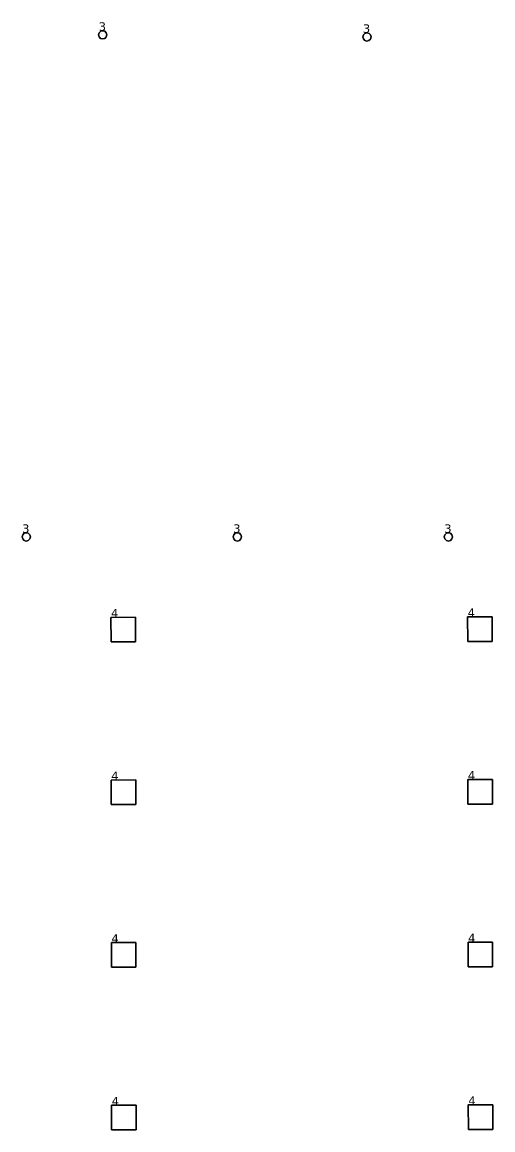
# Model space of a CAD drawing. Header units: inches. Extents: x -3 to 1235, y -1 to 963.
# Drawn here: x 159.87 to 169.95, y 182.37 to 206.08 of the extents above; entities that cross this region are included whole.
import ezdxf

# ---------------------------------------------------------------- set-up
doc = ezdxf.new("R2010")
doc.units = ezdxf.units.IN
doc.header["$MEASUREMENT"] = 0
doc.layers.add('DLX_TERR_LUM', color=7, linetype='Continuous', true_color=0x000000)
doc.layers.add('DLX_TERR_LUMKEY_IDX', color=7, linetype='Continuous', true_color=0x7f7f7f)
doc.styles.add('TableTextStyle', font='')
doc.styles.get('TableTextStyle').set_extended_font_data('VERDANA.TTF')

msp = doc.modelspace()

# ---------------------------------------------------------------- linework, layer by layer
at = {"layer": 'DLX_TERR_LUM'}
for points in [[(161.507, 205.807, 0), (161.519, 205.851, 0)], [(161.519, 205.851, 0), (161.507, 205.807, 0)], [(161.519, 205.851, 0), (161.507, 205.807, 0)], [(161.507, 205.807, 0), (161.519, 205.851, 0)], [(161.518, 205.762, 0), (161.507, 205.807, 0)], [(161.507, 205.807, 0), (161.507, 205.807, 0)], [(161.507, 205.807, 0), (161.518, 205.762, 0)], [(161.507, 205.807, 0), (161.507, 205.807, 0)], [(161.507, 205.807, 0), (161.518, 205.762, 0)], [(161.518, 205.762, 0), (161.507, 205.807, 0)], [(161.518, 205.762, 0), (161.518, 205.762, 0)], [(161.55, 205.73, 0), (161.518, 205.762, 0)], [(161.518, 205.762, 0), (161.518, 205.762, 0)], [(161.518, 205.762, 0), (161.55, 205.73, 0)], [(161.518, 205.762, 0), (161.55, 205.73, 0)], [(161.55, 205.73, 0), (161.518, 205.762, 0)], [(161.519, 205.851, 0), (161.552, 205.883, 0)], [(161.552, 205.883, 0), (161.519, 205.851, 0)], [(161.552, 205.883, 0), (161.519, 205.851, 0)], [(161.519, 205.851, 0), (161.552, 205.883, 0)], [(161.519, 205.851, 0), (161.519, 205.851, 0)], [(161.519, 205.851, 0), (161.519, 205.851, 0)], [(161.552, 205.883, 0), (161.596, 205.894, 0)], [(161.596, 205.894, 0), (161.552, 205.883, 0)], [(161.596, 205.894, 0), (161.552, 205.883, 0)], [(161.552, 205.883, 0), (161.596, 205.894, 0)], [(161.552, 205.883, 0), (161.552, 205.883, 0)], [(161.552, 205.883, 0), (161.552, 205.883, 0)], [(161.596, 205.894, 0), (161.596, 205.894, 0)], [(161.596, 205.894, 0), (161.64, 205.882, 0)], [(161.64, 205.882, 0), (161.596, 205.894, 0)], [(161.596, 205.894, 0), (161.596, 205.894, 0)], [(161.64, 205.882, 0), (161.596, 205.894, 0)], [(161.596, 205.894, 0), (161.64, 205.882, 0)], [(161.671, 205.761, 0), (161.639, 205.729, 0)], [(161.639, 205.729, 0), (161.671, 205.761, 0)], [(161.639, 205.729, 0), (161.671, 205.761, 0)], [(161.671, 205.761, 0), (161.639, 205.729, 0)], [(161.64, 205.882, 0), (161.64, 205.882, 0)], [(161.64, 205.882, 0), (161.672, 205.85, 0)], [(161.672, 205.85, 0), (161.64, 205.882, 0)], [(161.64, 205.882, 0), (161.64, 205.882, 0)], [(161.672, 205.85, 0), (161.64, 205.882, 0)], [(161.64, 205.882, 0), (161.672, 205.85, 0)], [(161.684, 205.805, 0), (161.671, 205.761, 0)], [(161.671, 205.761, 0), (161.684, 205.805, 0)], [(161.671, 205.761, 0), (161.684, 205.805, 0)], [(161.684, 205.805, 0), (161.671, 205.761, 0)], [(161.671, 205.761, 0), (161.671, 205.761, 0)], [(161.671, 205.761, 0), (161.671, 205.761, 0)], [(161.672, 205.85, 0), (161.672, 205.85, 0)], [(161.672, 205.85, 0), (161.684, 205.805, 0)], [(161.684, 205.805, 0), (161.672, 205.85, 0)], [(161.672, 205.85, 0), (161.672, 205.85, 0)], [(161.684, 205.805, 0), (161.672, 205.85, 0)], [(161.672, 205.85, 0), (161.684, 205.805, 0)], [(161.684, 205.805, 0), (161.684, 205.805, 0)], [(161.684, 205.805, 0), (161.684, 205.805, 0)], [(167.163, 205.762, 0), (167.175, 205.807, 0)], [(167.175, 205.807, 0), (167.163, 205.762, 0)], [(167.175, 205.807, 0), (167.163, 205.762, 0)], [(167.163, 205.762, 0), (167.175, 205.807, 0)], [(167.175, 205.718, 0), (167.163, 205.762, 0)], [(167.163, 205.762, 0), (167.163, 205.762, 0)], [(167.163, 205.762, 0), (167.175, 205.718, 0)], [(167.163, 205.762, 0), (167.163, 205.762, 0)], [(167.163, 205.762, 0), (167.175, 205.718, 0)], [(167.175, 205.718, 0), (167.163, 205.762, 0)], [(167.175, 205.807, 0), (167.208, 205.839, 0)], [(167.208, 205.839, 0), (167.175, 205.807, 0)], [(167.208, 205.839, 0), (167.175, 205.807, 0)], [(167.175, 205.807, 0), (167.208, 205.839, 0)], [(167.175, 205.807, 0), (167.175, 205.807, 0)], [(167.175, 205.807, 0), (167.175, 205.807, 0)], [(167.208, 205.839, 0), (167.252, 205.85, 0)], [(167.252, 205.85, 0), (167.208, 205.839, 0)], [(167.252, 205.85, 0), (167.208, 205.839, 0)], [(167.208, 205.839, 0), (167.252, 205.85, 0)], [(167.208, 205.839, 0), (167.208, 205.839, 0)], [(167.208, 205.839, 0), (167.208, 205.839, 0)], [(167.252, 205.85, 0), (167.252, 205.85, 0)], [(167.252, 205.85, 0), (167.296, 205.838, 0)], [(167.296, 205.838, 0), (167.252, 205.85, 0)], [(167.252, 205.85, 0), (167.252, 205.85, 0)], [(167.296, 205.838, 0), (167.252, 205.85, 0)], [(167.252, 205.85, 0), (167.296, 205.838, 0)], [(167.296, 205.838, 0), (167.296, 205.838, 0)], [(167.296, 205.838, 0), (167.329, 205.805, 0)], [(167.329, 205.805, 0), (167.296, 205.838, 0)], [(167.296, 205.838, 0), (167.296, 205.838, 0)], [(167.329, 205.805, 0), (167.296, 205.838, 0)], [(167.296, 205.838, 0), (167.329, 205.805, 0)], [(167.34, 205.761, 0), (167.328, 205.717, 0)], [(167.328, 205.717, 0), (167.34, 205.761, 0)], [(167.328, 205.717, 0), (167.34, 205.761, 0)], [(167.34, 205.761, 0), (167.328, 205.717, 0)], [(167.329, 205.805, 0), (167.329, 205.805, 0)], [(167.329, 205.805, 0), (167.34, 205.761, 0)], [(167.34, 205.761, 0), (167.329, 205.805, 0)], [(167.329, 205.805, 0), (167.329, 205.805, 0)], [(167.34, 205.761, 0), (167.329, 205.805, 0)], [(167.329, 205.805, 0), (167.34, 205.761, 0)], [(167.34, 205.761, 0), (167.34, 205.761, 0)], [(167.34, 205.761, 0), (167.34, 205.761, 0)], [(161.595, 205.718, 0), (161.55, 205.73, 0)], [(161.55, 205.73, 0), (161.55, 205.73, 0)], [(161.55, 205.73, 0), (161.595, 205.718, 0)], [(161.55, 205.73, 0), (161.55, 205.73, 0)], [(161.55, 205.73, 0), (161.595, 205.718, 0)], [(161.595, 205.718, 0), (161.55, 205.73, 0)], [(161.639, 205.729, 0), (161.595, 205.718, 0)], [(161.595, 205.718, 0), (161.639, 205.729, 0)], [(161.595, 205.718, 0), (161.639, 205.729, 0)], [(161.639, 205.729, 0), (161.595, 205.718, 0)], [(161.595, 205.718, 0), (161.595, 205.718, 0)], [(161.595, 205.718, 0), (161.595, 205.718, 0)], [(161.639, 205.729, 0), (161.639, 205.729, 0)], [(161.639, 205.729, 0), (161.639, 205.729, 0)], [(167.175, 205.718, 0), (167.175, 205.718, 0)], [(167.207, 205.686, 0), (167.175, 205.718, 0)], [(167.175, 205.718, 0), (167.175, 205.718, 0)], [(167.175, 205.718, 0), (167.207, 205.686, 0)], [(167.175, 205.718, 0), (167.207, 205.686, 0)], [(167.207, 205.686, 0), (167.175, 205.718, 0)], [(167.251, 205.673, 0), (167.207, 205.686, 0)], [(167.207, 205.686, 0), (167.207, 205.686, 0)], [(167.207, 205.686, 0), (167.251, 205.673, 0)], [(167.207, 205.686, 0), (167.207, 205.686, 0)], [(167.207, 205.686, 0), (167.251, 205.673, 0)], [(167.251, 205.673, 0), (167.207, 205.686, 0)], [(167.295, 205.685, 0), (167.251, 205.673, 0)], [(167.251, 205.673, 0), (167.295, 205.685, 0)], [(167.251, 205.673, 0), (167.295, 205.685, 0)], [(167.295, 205.685, 0), (167.251, 205.673, 0)], [(167.251, 205.673, 0), (167.251, 205.673, 0)], [(167.251, 205.673, 0), (167.251, 205.673, 0)], [(167.328, 205.717, 0), (167.295, 205.685, 0)], [(167.295, 205.685, 0), (167.328, 205.717, 0)], [(167.295, 205.685, 0), (167.328, 205.717, 0)], [(167.328, 205.717, 0), (167.295, 205.685, 0)], [(167.295, 205.685, 0), (167.295, 205.685, 0)], [(167.295, 205.685, 0), (167.295, 205.685, 0)], [(167.328, 205.717, 0), (167.328, 205.717, 0)], [(167.328, 205.717, 0), (167.328, 205.717, 0)], [(159.869, 195.062, 0), (159.881, 195.107, 0)], [(159.881, 195.107, 0), (159.869, 195.062, 0)], [(159.881, 195.107, 0), (159.869, 195.062, 0)], [(159.869, 195.062, 0), (159.881, 195.107, 0)], [(159.881, 195.107, 0), (159.914, 195.139, 0)], [(159.914, 195.139, 0), (159.881, 195.107, 0)], [(159.914, 195.139, 0), (159.881, 195.107, 0)], [(159.881, 195.107, 0), (159.914, 195.139, 0)], [(159.881, 195.107, 0), (159.881, 195.107, 0)], [(159.881, 195.107, 0), (159.881, 195.107, 0)], [(159.914, 195.139, 0), (159.958, 195.151, 0)], [(159.958, 195.151, 0), (159.914, 195.139, 0)], [(159.958, 195.151, 0), (159.914, 195.139, 0)], [(159.914, 195.139, 0), (159.958, 195.151, 0)], [(159.914, 195.139, 0), (159.914, 195.139, 0)], [(159.914, 195.139, 0), (159.914, 195.139, 0)], [(159.958, 195.151, 0), (159.958, 195.151, 0)], [(159.958, 195.151, 0), (160.002, 195.139, 0)], [(160.002, 195.139, 0), (159.958, 195.151, 0)], [(159.958, 195.151, 0), (159.958, 195.151, 0)], [(160.002, 195.139, 0), (159.958, 195.151, 0)], [(159.958, 195.151, 0), (160.002, 195.139, 0)], [(160.002, 195.139, 0), (160.002, 195.139, 0)], [(160.002, 195.139, 0), (160.034, 195.107, 0)], [(160.034, 195.107, 0), (160.002, 195.139, 0)], [(160.002, 195.139, 0), (160.002, 195.139, 0)], [(160.034, 195.107, 0), (160.002, 195.139, 0)], [(160.002, 195.139, 0), (160.034, 195.107, 0)], [(160.034, 195.107, 0), (160.034, 195.107, 0)], [(160.034, 195.107, 0), (160.046, 195.062, 0)], [(160.046, 195.062, 0), (160.034, 195.107, 0)], [(160.034, 195.107, 0), (160.034, 195.107, 0)], [(160.046, 195.062, 0), (160.034, 195.107, 0)], [(160.034, 195.107, 0), (160.046, 195.062, 0)], [(164.388, 195.062, 0), (164.4, 195.107, 0)], [(164.4, 195.107, 0), (164.388, 195.062, 0)], [(164.4, 195.107, 0), (164.388, 195.062, 0)], [(164.388, 195.062, 0), (164.4, 195.107, 0)], [(164.4, 195.107, 0), (164.433, 195.139, 0)], [(164.433, 195.139, 0), (164.4, 195.107, 0)], [(164.433, 195.139, 0), (164.4, 195.107, 0)], [(164.4, 195.107, 0), (164.433, 195.139, 0)], [(164.4, 195.107, 0), (164.4, 195.107, 0)], [(164.4, 195.107, 0), (164.4, 195.107, 0)], [(164.433, 195.139, 0), (164.477, 195.151, 0)], [(164.477, 195.151, 0), (164.433, 195.139, 0)], [(164.477, 195.151, 0), (164.433, 195.139, 0)], [(164.433, 195.139, 0), (164.477, 195.151, 0)], [(164.433, 195.139, 0), (164.433, 195.139, 0)], [(164.433, 195.139, 0), (164.433, 195.139, 0)], [(164.477, 195.151, 0), (164.477, 195.151, 0)], [(164.477, 195.151, 0), (164.521, 195.139, 0)], [(164.521, 195.139, 0), (164.477, 195.151, 0)], [(164.477, 195.151, 0), (164.477, 195.151, 0)], [(164.521, 195.139, 0), (164.477, 195.151, 0)], [(164.477, 195.151, 0), (164.521, 195.139, 0)], [(164.521, 195.139, 0), (164.521, 195.139, 0)], [(164.521, 195.139, 0), (164.553, 195.107, 0)], [(164.553, 195.107, 0), (164.521, 195.139, 0)], [(164.521, 195.139, 0), (164.521, 195.139, 0)], [(164.553, 195.107, 0), (164.521, 195.139, 0)], [(164.521, 195.139, 0), (164.553, 195.107, 0)], [(164.553, 195.107, 0), (164.553, 195.107, 0)], [(164.553, 195.107, 0), (164.565, 195.062, 0)], [(164.565, 195.062, 0), (164.553, 195.107, 0)], [(164.553, 195.107, 0), (164.553, 195.107, 0)], [(164.565, 195.062, 0), (164.553, 195.107, 0)], [(164.553, 195.107, 0), (164.565, 195.062, 0)], [(168.907, 195.062, 0), (168.919, 195.107, 0)], [(168.919, 195.107, 0), (168.907, 195.062, 0)], [(168.919, 195.107, 0), (168.907, 195.062, 0)], [(168.907, 195.062, 0), (168.919, 195.107, 0)], [(168.919, 195.107, 0), (168.952, 195.139, 0)], [(168.952, 195.139, 0), (168.919, 195.107, 0)], [(168.952, 195.139, 0), (168.919, 195.107, 0)], [(168.919, 195.107, 0), (168.952, 195.139, 0)], [(168.919, 195.107, 0), (168.919, 195.107, 0)], [(168.919, 195.107, 0), (168.919, 195.107, 0)], [(168.952, 195.139, 0), (168.996, 195.151, 0)], [(168.996, 195.151, 0), (168.952, 195.139, 0)], [(168.996, 195.151, 0), (168.952, 195.139, 0)], [(168.952, 195.139, 0), (168.996, 195.151, 0)], [(168.952, 195.139, 0), (168.952, 195.139, 0)], [(168.952, 195.139, 0), (168.952, 195.139, 0)], [(168.996, 195.151, 0), (168.996, 195.151, 0)], [(168.996, 195.151, 0), (169.04, 195.139, 0)], [(169.04, 195.139, 0), (168.996, 195.151, 0)], [(168.996, 195.151, 0), (168.996, 195.151, 0)], [(169.04, 195.139, 0), (168.996, 195.151, 0)], [(168.996, 195.151, 0), (169.04, 195.139, 0)], [(169.04, 195.139, 0), (169.04, 195.139, 0)], [(169.04, 195.139, 0), (169.072, 195.107, 0)], [(169.072, 195.107, 0), (169.04, 195.139, 0)], [(169.04, 195.139, 0), (169.04, 195.139, 0)], [(169.072, 195.107, 0), (169.04, 195.139, 0)], [(169.04, 195.139, 0), (169.072, 195.107, 0)], [(169.072, 195.107, 0), (169.072, 195.107, 0)], [(169.072, 195.107, 0), (169.084, 195.062, 0)], [(169.084, 195.062, 0), (169.072, 195.107, 0)], [(169.072, 195.107, 0), (169.072, 195.107, 0)], [(169.084, 195.062, 0), (169.072, 195.107, 0)], [(169.072, 195.107, 0), (169.084, 195.062, 0)], [(159.881, 195.018, 0), (159.869, 195.062, 0)], [(159.869, 195.062, 0), (159.869, 195.062, 0)], [(159.869, 195.062, 0), (159.881, 195.018, 0)], [(159.869, 195.062, 0), (159.869, 195.062, 0)], [(159.869, 195.062, 0), (159.881, 195.018, 0)], [(159.881, 195.018, 0), (159.869, 195.062, 0)], [(159.881, 195.018, 0), (159.881, 195.018, 0)], [(159.914, 194.986, 0), (159.881, 195.018, 0)], [(159.881, 195.018, 0), (159.881, 195.018, 0)], [(159.881, 195.018, 0), (159.914, 194.986, 0)], [(159.881, 195.018, 0), (159.914, 194.986, 0)], [(159.914, 194.986, 0), (159.881, 195.018, 0)], [(159.958, 194.974, 0), (159.914, 194.986, 0)], [(159.914, 194.986, 0), (159.914, 194.986, 0)], [(159.914, 194.986, 0), (159.958, 194.974, 0)], [(159.914, 194.986, 0), (159.914, 194.986, 0)], [(159.914, 194.986, 0), (159.958, 194.974, 0)], [(159.958, 194.974, 0), (159.914, 194.986, 0)], [(160.002, 194.986, 0), (159.958, 194.974, 0)], [(159.958, 194.974, 0), (160.002, 194.986, 0)], [(159.958, 194.974, 0), (160.002, 194.986, 0)], [(160.002, 194.986, 0), (159.958, 194.974, 0)], [(159.958, 194.974, 0), (159.958, 194.974, 0)], [(159.958, 194.974, 0), (159.958, 194.974, 0)], [(160.034, 195.018, 0), (160.002, 194.986, 0)], [(160.002, 194.986, 0), (160.034, 195.018, 0)], [(160.002, 194.986, 0), (160.034, 195.018, 0)], [(160.034, 195.018, 0), (160.002, 194.986, 0)], [(160.002, 194.986, 0), (160.002, 194.986, 0)], [(160.002, 194.986, 0), (160.002, 194.986, 0)], [(160.046, 195.062, 0), (160.034, 195.018, 0)], [(160.034, 195.018, 0), (160.046, 195.062, 0)], [(160.034, 195.018, 0), (160.046, 195.062, 0)], [(160.046, 195.062, 0), (160.034, 195.018, 0)], [(160.034, 195.018, 0), (160.034, 195.018, 0)], [(160.034, 195.018, 0), (160.034, 195.018, 0)], [(160.046, 195.062, 0), (160.046, 195.062, 0)], [(160.046, 195.062, 0), (160.046, 195.062, 0)], [(164.4, 195.018, 0), (164.388, 195.062, 0)], [(164.388, 195.062, 0), (164.388, 195.062, 0)], [(164.388, 195.062, 0), (164.4, 195.018, 0)], [(164.388, 195.062, 0), (164.388, 195.062, 0)], [(164.388, 195.062, 0), (164.4, 195.018, 0)], [(164.4, 195.018, 0), (164.388, 195.062, 0)], [(164.4, 195.018, 0), (164.4, 195.018, 0)], [(164.433, 194.986, 0), (164.4, 195.018, 0)], [(164.4, 195.018, 0), (164.4, 195.018, 0)], [(164.4, 195.018, 0), (164.433, 194.986, 0)], [(164.4, 195.018, 0), (164.433, 194.986, 0)], [(164.433, 194.986, 0), (164.4, 195.018, 0)], [(164.477, 194.974, 0), (164.433, 194.986, 0)], [(164.433, 194.986, 0), (164.433, 194.986, 0)], [(164.433, 194.986, 0), (164.477, 194.974, 0)], [(164.433, 194.986, 0), (164.433, 194.986, 0)], [(164.433, 194.986, 0), (164.477, 194.974, 0)], [(164.477, 194.974, 0), (164.433, 194.986, 0)], [(164.521, 194.986, 0), (164.477, 194.974, 0)], [(164.477, 194.974, 0), (164.521, 194.986, 0)], [(164.477, 194.974, 0), (164.521, 194.986, 0)], [(164.521, 194.986, 0), (164.477, 194.974, 0)], [(164.477, 194.974, 0), (164.477, 194.974, 0)], [(164.477, 194.974, 0), (164.477, 194.974, 0)], [(164.553, 195.018, 0), (164.521, 194.986, 0)], [(164.521, 194.986, 0), (164.553, 195.018, 0)], [(164.521, 194.986, 0), (164.553, 195.018, 0)], [(164.553, 195.018, 0), (164.521, 194.986, 0)], [(164.521, 194.986, 0), (164.521, 194.986, 0)], [(164.521, 194.986, 0), (164.521, 194.986, 0)], [(164.565, 195.062, 0), (164.553, 195.018, 0)], [(164.553, 195.018, 0), (164.565, 195.062, 0)], [(164.553, 195.018, 0), (164.565, 195.062, 0)], [(164.565, 195.062, 0), (164.553, 195.018, 0)], [(164.553, 195.018, 0), (164.553, 195.018, 0)], [(164.553, 195.018, 0), (164.553, 195.018, 0)], [(164.565, 195.062, 0), (164.565, 195.062, 0)], [(164.565, 195.062, 0), (164.565, 195.062, 0)], [(168.919, 195.018, 0), (168.907, 195.062, 0)], [(168.907, 195.062, 0), (168.907, 195.062, 0)], [(168.907, 195.062, 0), (168.919, 195.018, 0)], [(168.907, 195.062, 0), (168.907, 195.062, 0)], [(168.907, 195.062, 0), (168.919, 195.018, 0)], [(168.919, 195.018, 0), (168.907, 195.062, 0)], [(168.919, 195.018, 0), (168.919, 195.018, 0)], [(168.952, 194.986, 0), (168.919, 195.018, 0)], [(168.919, 195.018, 0), (168.919, 195.018, 0)], [(168.919, 195.018, 0), (168.952, 194.986, 0)], [(168.919, 195.018, 0), (168.952, 194.986, 0)], [(168.952, 194.986, 0), (168.919, 195.018, 0)], [(168.996, 194.974, 0), (168.952, 194.986, 0)], [(168.952, 194.986, 0), (168.952, 194.986, 0)], [(168.952, 194.986, 0), (168.996, 194.974, 0)], [(168.952, 194.986, 0), (168.952, 194.986, 0)], [(168.952, 194.986, 0), (168.996, 194.974, 0)], [(168.996, 194.974, 0), (168.952, 194.986, 0)], [(169.04, 194.986, 0), (168.996, 194.974, 0)], [(168.996, 194.974, 0), (169.04, 194.986, 0)], [(168.996, 194.974, 0), (169.04, 194.986, 0)], [(169.04, 194.986, 0), (168.996, 194.974, 0)], [(168.996, 194.974, 0), (168.996, 194.974, 0)], [(168.996, 194.974, 0), (168.996, 194.974, 0)], [(169.072, 195.018, 0), (169.04, 194.986, 0)], [(169.04, 194.986, 0), (169.072, 195.018, 0)], [(169.04, 194.986, 0), (169.072, 195.018, 0)], [(169.072, 195.018, 0), (169.04, 194.986, 0)], [(169.04, 194.986, 0), (169.04, 194.986, 0)], [(169.04, 194.986, 0), (169.04, 194.986, 0)], [(169.084, 195.062, 0), (169.072, 195.018, 0)], [(169.072, 195.018, 0), (169.084, 195.062, 0)], [(169.072, 195.018, 0), (169.084, 195.062, 0)], [(169.084, 195.062, 0), (169.072, 195.018, 0)], [(169.072, 195.018, 0), (169.072, 195.018, 0)], [(169.072, 195.018, 0), (169.072, 195.018, 0)], [(169.084, 195.062, 0), (169.084, 195.062, 0)], [(169.084, 195.062, 0), (169.084, 195.062, 0)], [(161.771, 193.341, 0), (162.296, 193.342, 0)], [(162.296, 193.342, 0), (161.771, 193.341, 0)], [(162.296, 193.342, 0), (161.771, 193.341, 0)], [(161.771, 193.341, 0), (162.296, 193.342, 0)], [(161.772, 192.816, 0), (161.771, 193.341, 0)], [(161.771, 193.341, 0), (161.771, 193.341, 0)], [(161.771, 193.341, 0), (161.772, 192.816, 0)], [(161.771, 193.341, 0), (161.771, 193.341, 0)], [(161.771, 193.341, 0), (161.772, 192.816, 0)], [(161.772, 192.816, 0), (161.771, 193.341, 0)], [(162.296, 193.342, 0), (162.296, 193.342, 0)], [(162.296, 193.342, 0), (162.297, 192.817, 0)], [(162.297, 192.817, 0), (162.296, 193.342, 0)], [(162.296, 193.342, 0), (162.296, 193.342, 0)], [(162.297, 192.817, 0), (162.296, 193.342, 0)], [(162.296, 193.342, 0), (162.297, 192.817, 0)], [(169.408, 193.351, 0), (169.933, 193.352, 0)], [(169.933, 193.352, 0), (169.408, 193.351, 0)], [(169.933, 193.352, 0), (169.408, 193.351, 0)], [(169.408, 193.351, 0), (169.933, 193.352, 0)], [(169.409, 192.826, 0), (169.408, 193.351, 0)], [(169.408, 193.351, 0), (169.408, 193.351, 0)], [(169.408, 193.351, 0), (169.409, 192.826, 0)], [(169.408, 193.351, 0), (169.408, 193.351, 0)], [(169.408, 193.351, 0), (169.409, 192.826, 0)], [(169.409, 192.826, 0), (169.408, 193.351, 0)], [(169.933, 193.352, 0), (169.933, 193.352, 0)], [(169.933, 193.352, 0), (169.934, 192.827, 0)], [(169.934, 192.827, 0), (169.933, 193.352, 0)], [(169.933, 193.352, 0), (169.933, 193.352, 0)], [(169.934, 192.827, 0), (169.933, 193.352, 0)], [(169.933, 193.352, 0), (169.934, 192.827, 0)], [(162.297, 192.817, 0), (161.772, 192.816, 0)], [(161.772, 192.816, 0), (162.297, 192.817, 0)], [(161.772, 192.816, 0), (162.297, 192.817, 0)], [(162.297, 192.817, 0), (161.772, 192.816, 0)], [(161.772, 192.816, 0), (161.772, 192.816, 0)], [(161.772, 192.816, 0), (161.772, 192.816, 0)], [(162.297, 192.817, 0), (162.297, 192.817, 0)], [(162.297, 192.817, 0), (162.297, 192.817, 0)], [(169.934, 192.827, 0), (169.409, 192.826, 0)], [(169.409, 192.826, 0), (169.934, 192.827, 0)], [(169.409, 192.826, 0), (169.934, 192.827, 0)], [(169.934, 192.827, 0), (169.409, 192.826, 0)], [(169.409, 192.826, 0), (169.409, 192.826, 0)], [(169.409, 192.826, 0), (169.409, 192.826, 0)], [(169.934, 192.827, 0), (169.934, 192.827, 0)], [(169.934, 192.827, 0), (169.934, 192.827, 0)], [(161.776, 189.86, 0), (162.301, 189.861, 0)], [(162.301, 189.861, 0), (161.776, 189.86, 0)], [(162.301, 189.861, 0), (161.776, 189.86, 0)], [(161.776, 189.86, 0), (162.301, 189.861, 0)], [(161.777, 189.335, 0), (161.776, 189.86, 0)], [(161.776, 189.86, 0), (161.776, 189.86, 0)], [(161.776, 189.86, 0), (161.777, 189.335, 0)], [(161.776, 189.86, 0), (161.776, 189.86, 0)], [(161.776, 189.86, 0), (161.777, 189.335, 0)], [(161.777, 189.335, 0), (161.776, 189.86, 0)], [(162.301, 189.861, 0), (162.301, 189.861, 0)], [(162.301, 189.861, 0), (162.302, 189.336, 0)], [(162.302, 189.336, 0), (162.301, 189.861, 0)], [(162.301, 189.861, 0), (162.301, 189.861, 0)], [(162.302, 189.336, 0), (162.301, 189.861, 0)], [(162.301, 189.861, 0), (162.302, 189.336, 0)], [(169.413, 189.87, 0), (169.938, 189.871, 0)], [(169.938, 189.871, 0), (169.413, 189.87, 0)], [(169.938, 189.871, 0), (169.413, 189.87, 0)], [(169.413, 189.87, 0), (169.938, 189.871, 0)], [(169.413, 189.345, 0), (169.413, 189.87, 0)], [(169.413, 189.87, 0), (169.413, 189.87, 0)], [(169.413, 189.87, 0), (169.413, 189.345, 0)], [(169.413, 189.87, 0), (169.413, 189.87, 0)], [(169.413, 189.87, 0), (169.413, 189.345, 0)], [(169.413, 189.345, 0), (169.413, 189.87, 0)], [(169.938, 189.871, 0), (169.938, 189.871, 0)], [(169.938, 189.871, 0), (169.938, 189.346, 0)], [(169.938, 189.346, 0), (169.938, 189.871, 0)], [(169.938, 189.871, 0), (169.938, 189.871, 0)], [(169.938, 189.346, 0), (169.938, 189.871, 0)], [(169.938, 189.871, 0), (169.938, 189.346, 0)], [(162.302, 189.336, 0), (161.777, 189.335, 0)], [(161.777, 189.335, 0), (162.302, 189.336, 0)], [(161.777, 189.335, 0), (162.302, 189.336, 0)], [(162.302, 189.336, 0), (161.777, 189.335, 0)], [(161.777, 189.335, 0), (161.777, 189.335, 0)], [(161.777, 189.335, 0), (161.777, 189.335, 0)], [(162.302, 189.336, 0), (162.302, 189.336, 0)], [(162.302, 189.336, 0), (162.302, 189.336, 0)], [(169.938, 189.346, 0), (169.413, 189.345, 0)], [(169.413, 189.345, 0), (169.938, 189.346, 0)], [(169.413, 189.345, 0), (169.938, 189.346, 0)], [(169.938, 189.346, 0), (169.413, 189.345, 0)], [(169.413, 189.345, 0), (169.413, 189.345, 0)], [(169.413, 189.345, 0), (169.413, 189.345, 0)], [(169.938, 189.346, 0), (169.938, 189.346, 0)], [(169.938, 189.346, 0), (169.938, 189.346, 0)], [(161.781, 186.379, 0), (162.306, 186.38, 0)], [(162.306, 186.38, 0), (161.781, 186.379, 0)], [(162.306, 186.38, 0), (161.781, 186.379, 0)], [(161.781, 186.379, 0), (162.306, 186.38, 0)], [(161.781, 185.854, 0), (161.781, 186.379, 0)], [(161.781, 186.379, 0), (161.781, 186.379, 0)], [(161.781, 186.379, 0), (161.781, 185.854, 0)], [(161.781, 186.379, 0), (161.781, 186.379, 0)], [(161.781, 186.379, 0), (161.781, 185.854, 0)], [(161.781, 185.854, 0), (161.781, 186.379, 0)], [(162.306, 186.38, 0), (162.306, 186.38, 0)], [(162.306, 186.38, 0), (162.306, 185.855, 0)], [(162.306, 185.855, 0), (162.306, 186.38, 0)], [(162.306, 186.38, 0), (162.306, 186.38, 0)], [(162.306, 185.855, 0), (162.306, 186.38, 0)], [(162.306, 186.38, 0), (162.306, 185.855, 0)], [(169.418, 185.865, 0), (169.417, 186.39, 0)], [(169.417, 186.39, 0), (169.417, 186.39, 0)], [(169.417, 186.39, 0), (169.418, 185.865, 0)], [(169.417, 186.39, 0), (169.942, 186.39, 0)], [(169.942, 186.39, 0), (169.417, 186.39, 0)], [(169.417, 186.39, 0), (169.417, 186.39, 0)], [(169.942, 186.39, 0), (169.417, 186.39, 0)], [(169.417, 186.39, 0), (169.418, 185.865, 0)], [(169.418, 185.865, 0), (169.417, 186.39, 0)], [(169.417, 186.39, 0), (169.942, 186.39, 0)], [(169.942, 186.39, 0), (169.942, 186.39, 0)], [(169.942, 186.39, 0), (169.943, 185.865, 0)], [(169.943, 185.865, 0), (169.942, 186.39, 0)], [(169.942, 186.39, 0), (169.942, 186.39, 0)], [(169.943, 185.865, 0), (169.942, 186.39, 0)], [(169.942, 186.39, 0), (169.943, 185.865, 0)], [(162.306, 185.855, 0), (161.781, 185.854, 0)], [(161.781, 185.854, 0), (162.306, 185.855, 0)], [(161.781, 185.854, 0), (162.306, 185.855, 0)], [(162.306, 185.855, 0), (161.781, 185.854, 0)], [(161.781, 185.854, 0), (161.781, 185.854, 0)], [(161.781, 185.854, 0), (161.781, 185.854, 0)], [(162.306, 185.855, 0), (162.306, 185.855, 0)], [(162.306, 185.855, 0), (162.306, 185.855, 0)], [(169.943, 185.865, 0), (169.418, 185.865, 0)], [(169.418, 185.865, 0), (169.418, 185.865, 0)], [(169.418, 185.865, 0), (169.943, 185.865, 0)], [(169.418, 185.865, 0), (169.418, 185.865, 0)], [(169.418, 185.865, 0), (169.943, 185.865, 0)], [(169.943, 185.865, 0), (169.418, 185.865, 0)], [(169.943, 185.865, 0), (169.943, 185.865, 0)], [(169.943, 185.865, 0), (169.943, 185.865, 0)], [(161.785, 182.898, 0), (162.311, 182.899, 0)], [(162.311, 182.899, 0), (161.785, 182.898, 0)], [(162.311, 182.899, 0), (161.785, 182.898, 0)], [(161.785, 182.898, 0), (162.311, 182.899, 0)], [(161.786, 182.373, 0), (161.785, 182.898, 0)], [(161.785, 182.898, 0), (161.785, 182.898, 0)], [(161.785, 182.898, 0), (161.786, 182.373, 0)], [(161.785, 182.898, 0), (161.785, 182.898, 0)], [(161.785, 182.898, 0), (161.786, 182.373, 0)], [(161.786, 182.373, 0), (161.785, 182.898, 0)], [(162.311, 182.899, 0), (162.311, 182.899, 0)], [(162.311, 182.899, 0), (162.311, 182.374, 0)], [(162.311, 182.374, 0), (162.311, 182.899, 0)], [(162.311, 182.899, 0), (162.311, 182.899, 0)], [(162.311, 182.374, 0), (162.311, 182.899, 0)], [(162.311, 182.899, 0), (162.311, 182.374, 0)], [(169.423, 182.384, 0), (169.422, 182.909, 0)], [(169.422, 182.909, 0), (169.422, 182.909, 0)], [(169.422, 182.909, 0), (169.423, 182.384, 0)], [(169.422, 182.909, 0), (169.947, 182.909, 0)], [(169.947, 182.909, 0), (169.422, 182.909, 0)], [(169.422, 182.909, 0), (169.422, 182.909, 0)], [(169.947, 182.909, 0), (169.422, 182.909, 0)], [(169.422, 182.909, 0), (169.423, 182.384, 0)], [(169.423, 182.384, 0), (169.422, 182.909, 0)], [(169.422, 182.909, 0), (169.947, 182.909, 0)], [(169.947, 182.909, 0), (169.947, 182.909, 0)], [(169.947, 182.909, 0), (169.948, 182.384, 0)], [(169.948, 182.384, 0), (169.947, 182.909, 0)], [(169.947, 182.909, 0), (169.947, 182.909, 0)], [(169.948, 182.384, 0), (169.947, 182.909, 0)], [(169.947, 182.909, 0), (169.948, 182.384, 0)], [(162.311, 182.374, 0), (161.786, 182.373, 0)], [(161.786, 182.373, 0), (162.311, 182.374, 0)], [(161.786, 182.373, 0), (162.311, 182.374, 0)], [(162.311, 182.374, 0), (161.786, 182.373, 0)], [(161.786, 182.373, 0), (161.786, 182.373, 0)], [(161.786, 182.373, 0), (161.786, 182.373, 0)], [(162.311, 182.374, 0), (162.311, 182.374, 0)], [(162.311, 182.374, 0), (162.311, 182.374, 0)], [(169.948, 182.384, 0), (169.423, 182.384, 0)], [(169.423, 182.384, 0), (169.423, 182.384, 0)], [(169.423, 182.384, 0), (169.948, 182.384, 0)], [(169.423, 182.384, 0), (169.423, 182.384, 0)], [(169.423, 182.384, 0), (169.948, 182.384, 0)], [(169.948, 182.384, 0), (169.423, 182.384, 0)], [(169.948, 182.384, 0), (169.948, 182.384, 0)], [(169.948, 182.384, 0), (169.948, 182.384, 0)]]:
    msp.add_polyline3d(points, dxfattribs=at)

# ---------------------------------------------------------------- texts
at = {"layer": 'DLX_TERR_LUMKEY_IDX', "style": 'TableTextStyle'}
for s, p in [('3', (161.508, 205.895)), ('3', (167.164, 205.851)), ('3', (159.869, 195.151)), ('3', (164.388, 195.151)), ('3', (168.907, 195.151)), ('4', (161.771, 193.341)), ('4', (169.408, 193.351)), ('4', (161.776, 189.86)), ('4', (169.413, 189.87)), ('4', (161.781, 186.379)), ('4', (169.417, 186.39)), ('4', (161.786, 182.898)), ('4', (169.422, 182.909))]:
    msp.add_text(s, height=0.18, dxfattribs=at).set_placement(p)

doc.saveas('drawing.dxf')
